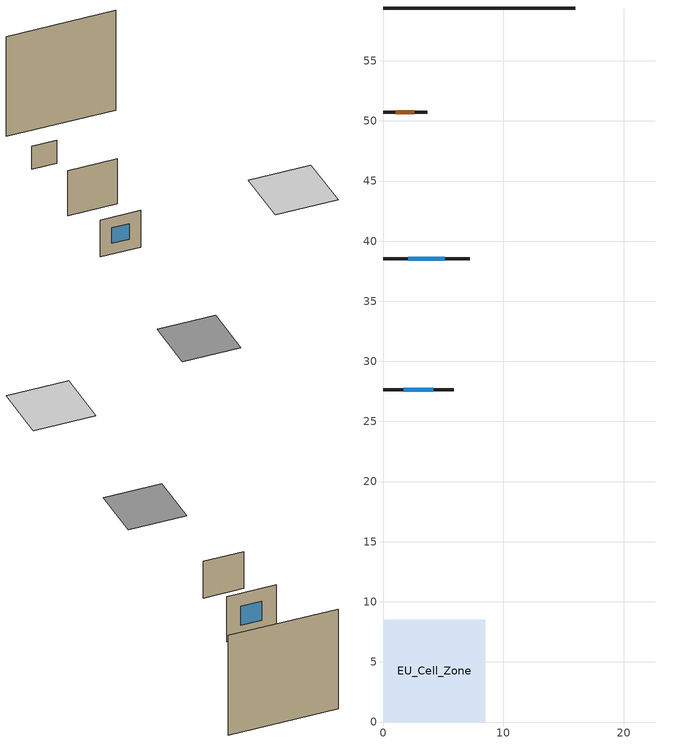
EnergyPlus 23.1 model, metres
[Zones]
EU_Cell_Zone
 floor othersidecoefficients (EU_IT.MidClim.TH.01.Gen.ReEx.001.001_floor_1_Construction): 0,0 8.51,0 8.51,8.51 0,8.51 z0
 wall outside (EU_IT.MidClim.TH.01.Gen.ReEx.001.001_wall_1_north_1_Construction): 0,27.65 5.88,27.65 z0:5.88
 wall outside (EU_IT.MidClim.TH.01.Gen.ReEx.001.001_wall_1_south_2_Construction): 7.2,38.53 0,38.53 z0:7.2
 wall outside (EU_IT.MidClim.TH.01.Gen.ReEx.001.001_wall_1_south_3_Construction): 3.67,50.73 0,50.73 z0:3.67
 wall othersidecoefficients (EU_IT.MidClim.TH.01.Gen.ReEx.001.001_thermal_bridge_Construction): 16,59.4 0,59.4 z0:16
 window (EU_IT.MidClim.TH.01.Gen.ReEx.001.001_window_north_1_Construction): 1.7,27.65 4.18,27.65 z1.7:4.18
 window (EU_IT.MidClim.TH.01.Gen.ReEx.001.001_window_south_2_Construction): 5.12,38.53 2.08,38.53 z2.08:5.12
 door (EU_IT.MidClim.TH.01.Gen.ReEx.001.001_door_south_3_Construction): 2.61,50.73 1.06,50.73 z1.06:2.61
 ceiling othersidecoefficients (EU_IT.MidClim.TH.01.Gen.ReEx.001.001_roof_1_Construction): 13.51,0 22.65,0 22.65,9.14 13.51,9.14 z20
[Building]
EU Step8 Campaign Cell: North Axis=0; Terrain=City; Solar Distribution=FullExterior
[Site:Location]
Bologna: Latitude=44.5; Longitude=11.25; Time Zone=1; Elevation=37
[SizingPeriod:WeatherFileDays]
AnnualSizingPeriod: Begin Month=1; Begin Day of Month=1; End Month=12; End Day of Month=31; Use Weather File Daylight Saving Period=No; Use Weather File Rain and Snow Indicators=No
[MATERIAL]
EU_InternalMass_Material: Roughness=MediumRough; Thickness=0.1; Conductivity=1; Density=1800; Specific Heat=900; Thermal Absorptance=0.9; Solar Absorptance=0.7; Visible Absorptance=0.7
[MATERIAL:NOMASS] Roughness=MediumRough; Thermal Absorptance=0.9; Solar Absorptance=0.7; Visible Absorptance=0.7
Name | Thermal Resistance
EU_IT.MidClim.TH.01.Gen.ReEx.001.001_floor_1_NoMass | 0.771182
EU_IT.MidClim.TH.01.Gen.ReEx.001.001_roof_1_NoMass | 0.676927
EU_IT.MidClim.TH.01.Gen.ReEx.001.001_wall_1_north_1_NoMass; EU_IT.MidClim.TH.01.Gen.ReEx.001.001_wall_1_south_2_NoMass; EU_IT.MidClim.TH.01.Gen.ReEx.001.001_wall_1_south_3_NoMass | 0.756812
EU_IT.MidClim.TH.01.Gen.ReEx.001.001_door_south_3_NoMass | 0.406156
EU_IT.MidClim.TH.01.Gen.ReEx.001.001_thermal_bridge_NoMass | 24.3694
[WINDOWMATERIAL:SIMPLEGLAZINGSYSTEM] UFactor=4.02144; Solar Heat Gain Coefficient=0.85; Visible Transmittance=0.85
EU_IT.MidClim.TH.01.Gen.ReEx.001.001_window_north_1_SimpleGlazing; EU_IT.MidClim.TH.01.Gen.ReEx.001.001_window_south_2_SimpleGlazing
[CONSTRUCTION]
EU_IT.MidClim.TH.01.Gen.ReEx.001.001_floor_1_Construction: EU_IT.MidClim.TH.01.Gen.ReEx.001.001_floor_1_NoMass
EU_IT.MidClim.TH.01.Gen.ReEx.001.001_roof_1_Construction: EU_IT.MidClim.TH.01.Gen.ReEx.001.001_roof_1_NoMass
EU_IT.MidClim.TH.01.Gen.ReEx.001.001_wall_1_north_1_Construction: EU_IT.MidClim.TH.01.Gen.ReEx.001.001_wall_1_north_1_NoMass
EU_IT.MidClim.TH.01.Gen.ReEx.001.001_window_north_1_Construction: EU_IT.MidClim.TH.01.Gen.ReEx.001.001_window_north_1_SimpleGlazing
EU_IT.MidClim.TH.01.Gen.ReEx.001.001_wall_1_south_2_Construction: EU_IT.MidClim.TH.01.Gen.ReEx.001.001_wall_1_south_2_NoMass
EU_IT.MidClim.TH.01.Gen.ReEx.001.001_window_south_2_Construction: EU_IT.MidClim.TH.01.Gen.ReEx.001.001_window_south_2_SimpleGlazing
EU_IT.MidClim.TH.01.Gen.ReEx.001.001_wall_1_south_3_Construction: EU_IT.MidClim.TH.01.Gen.ReEx.001.001_wall_1_south_3_NoMass
EU_IT.MidClim.TH.01.Gen.ReEx.001.001_door_south_3_Construction: EU_IT.MidClim.TH.01.Gen.ReEx.001.001_door_south_3_NoMass
EU_IT.MidClim.TH.01.Gen.ReEx.001.001_thermal_bridge_Construction: EU_IT.MidClim.TH.01.Gen.ReEx.001.001_thermal_bridge_NoMass
EU_InternalMass_Construction: EU_InternalMass_Material
[ZONE]
EU_Cell_Zone: Type=1; Multiplier=1; Ceiling Height=2.02431; Volume=499.6; Floor Area=123.4; Part of Total Floor Area=Yes
[INTERNALMASS]
EU_Cell_Zone_EU_InternalMass: Construction=EU_InternalMass_Construction; Zone or ZoneList=EU_Cell_Zone; Surface Area=123.4
[SURFACEPROPERTY:OTHERSIDECOEFFICIENTS] Combined ConvectiveRadiative Film Coefficient=0; Constant Temperature=0; Constant Temperature Coefficient=0; Ground Temperature Coefficient=0; Wind Speed Coefficient=0; Sinusoidal Variation of Constant Temperature Coefficient=No; Period of Sinusoidal Variation=24; Previous Other Side Temperature Coefficient=0
Name | External DryBulb Temperature Coefficient | Zone Air Temperature Coefficient
EU_IT.MidClim.TH.01.Gen.ReEx.001.001_floor_1_b0.339213 | 0.339213 | 0.660787
EU_IT.MidClim.TH.01.Gen.ReEx.001.001_roof_1_b1; EU_IT.MidClim.TH.01.Gen.ReEx.001.001_wall_1_north_1_b1; EU_IT.MidClim.TH.01.Gen.ReEx.001.001_wall_1_south_2_b1; EU_IT.MidClim.TH.01.Gen.ReEx.001.001_wall_1_south_3_b1; EU_IT.MidClim.TH.01.Gen.ReEx.001.001_thermal_bridge_b1 | 1 | 0
[OTHEREQUIPMENT]
EU_Step8_InternalGain_it__IT.MidClim.TH.01.Gen.ReEx.001.001__f100_f100: Fuel Type=Electricity; Zone or ZoneList or Space or SpaceList=EU_Cell_Zone; Schedule=EU_Step8_GainSchedule_it__IT.MidClim.TH.01.Gen.ReEx.001.001__f100_f100; Design Level Calculation Method=Watts/Area; Power per Zone Floor Area=1; Fraction Latent=0; Fraction Radiant=0; Fraction Lost=0; Carbon Dioxide Generation Rate=0; EndUse Subcategory=EU_Step8_InternalGains
[ZONEVENTILATION:DESIGNFLOWRATE]
EU_ConstantAir_EU_Cell_Zone: Zone or ZoneList or Space or SpaceList=EU_Cell_Zone; Schedule=EU_AlwaysOn; Design Flow Rate Calculation Method=AirChanges/Hour; Air Changes per Hour=0.656562; Ventilation Type=Natural; Fan Pressure Rise=0; Fan Total Efficiency=1; Constant Term Coefficient=1; Temperature Term Coefficient=0; Velocity Term Coefficient=0; Velocity Squared Term Coefficient=0; Minimum Indoor Temperature=-100; Maximum Indoor Temperature=100; Delta Temperature=-100; Minimum Outdoor Temperature=-100; Maximum Outdoor Temperature=100; Maximum Wind Speed=40
[HVACTEMPLATE:THERMOSTAT]
EU_HeatOnly_EU_Cell_Zone: Constant Heating Setpoint=20; Constant Cooling Setpoint=50
[HVACTEMPLATE:ZONE:IDEALLOADSAIRSYSTEM]
EU_Cell_Zone: Template Thermostat=EU_HeatOnly_EU_Cell_Zone; System Availability Schedule=EU_AlwaysOn; Maximum Heating Supply Air Temperature=50; Minimum Cooling Supply Air Temperature=13; Maximum Heating Supply Air Humidity Ratio=0.0156; Minimum Cooling Supply Air Humidity Ratio=0.0077; Heating Limit=NoLimit; Cooling Limit=NoLimit; Heating Availability Schedule=EU_AlwaysOn; Cooling Availability Schedule=EU_CoolingOff; Dehumidification Control Type=ConstantSensibleHeatRatio; Cooling Sensible Heat Ratio=0.7; Dehumidification Setpoint=60; Humidification Control Type=None; Humidification Setpoint=30; Outdoor Air Method=None; Outdoor Air Flow Rate per Person=0.00944; Outdoor Air Flow Rate per Zone Floor Area=0; Outdoor Air Flow Rate per Zone=0; Demand Controlled Ventilation Type=None; Outdoor Air Economizer Type=NoEconomizer; Heat Recovery Type=None; Sensible Heat Recovery Effectiveness=0.7; Latent Heat Recovery Effectiveness=0.65
[SIZING:ZONE]
EU_Cell_Zone: Zone Cooling Design Supply Air Temperature Input Method=SupplyAirTemperature; Zone Cooling Design Supply Air Temperature=13; Zone Heating Design Supply Air Temperature Input Method=SupplyAirTemperature; Zone Heating Design Supply Air Temperature=50; Zone Cooling Design Supply Air Humidity Ratio=0.008; Zone Heating Design Supply Air Humidity Ratio=0.008; Cooling Design Air Flow Method=DesignDay; Cooling Design Air Flow Rate=0; Cooling Minimum Air Flow per Zone Floor Area=0.000762; Cooling Minimum Air Flow=0; Cooling Minimum Air Flow Fraction=0.2; Heating Design Air Flow Method=DesignDay; Heating Design Air Flow Rate=0; Heating Maximum Air Flow per Zone Floor Area=0.002032; Heating Maximum Air Flow=0.141576; Heating Maximum Air Flow Fraction=0.3; Account for Dedicated Outdoor Air System=No; Dedicated Outdoor Air System Control Strategy=NeutralSupplyAir; Dedicated Outdoor Air Low Setpoint Temperature for Design=autosize; Dedicated Outdoor Air High Setpoint Temperature for Design=autosize; Zone Load Sizing Method=Sensible Load Only No Latent Load; Zone Latent Cooling Design Supply Air Humidity Ratio Input Method=HumidityRatioDifference; Zone Cooling Design Supply Air Humidity Ratio Difference=0.005; Zone Latent Heating Design Supply Air Humidity Ratio Input Method=HumidityRatioDifference; Zone Humidification Design Supply Air Humidity Ratio Difference=0.005
[SCHEDULE:CONSTANT]
Name | Hourly Value
EU_AlwaysOn | 1
EU_CoolingOff | 0
[SCHEDULE:FILE]
EU_Step8_GainSchedule_it__IT.MidClim.TH.01.Gen.ReEx.001.001__f100_f100: File=C:\Users\o_iseri\Desktop\OpenUBEM\openubem\outputs\eu_certified_rerun_2026-08-28\rep3\schedules\it__IT.MidClim.TH.01.Gen.ReEx.001.001__f100.csv; Column Number=1; Rows to Skip at Top=0; Number of Hours of Data=8760; Column Separator=Comma; Interpolate to Timestep=No; Minutes per Item=60; Adjust Schedule for Daylight Savings=Yes
